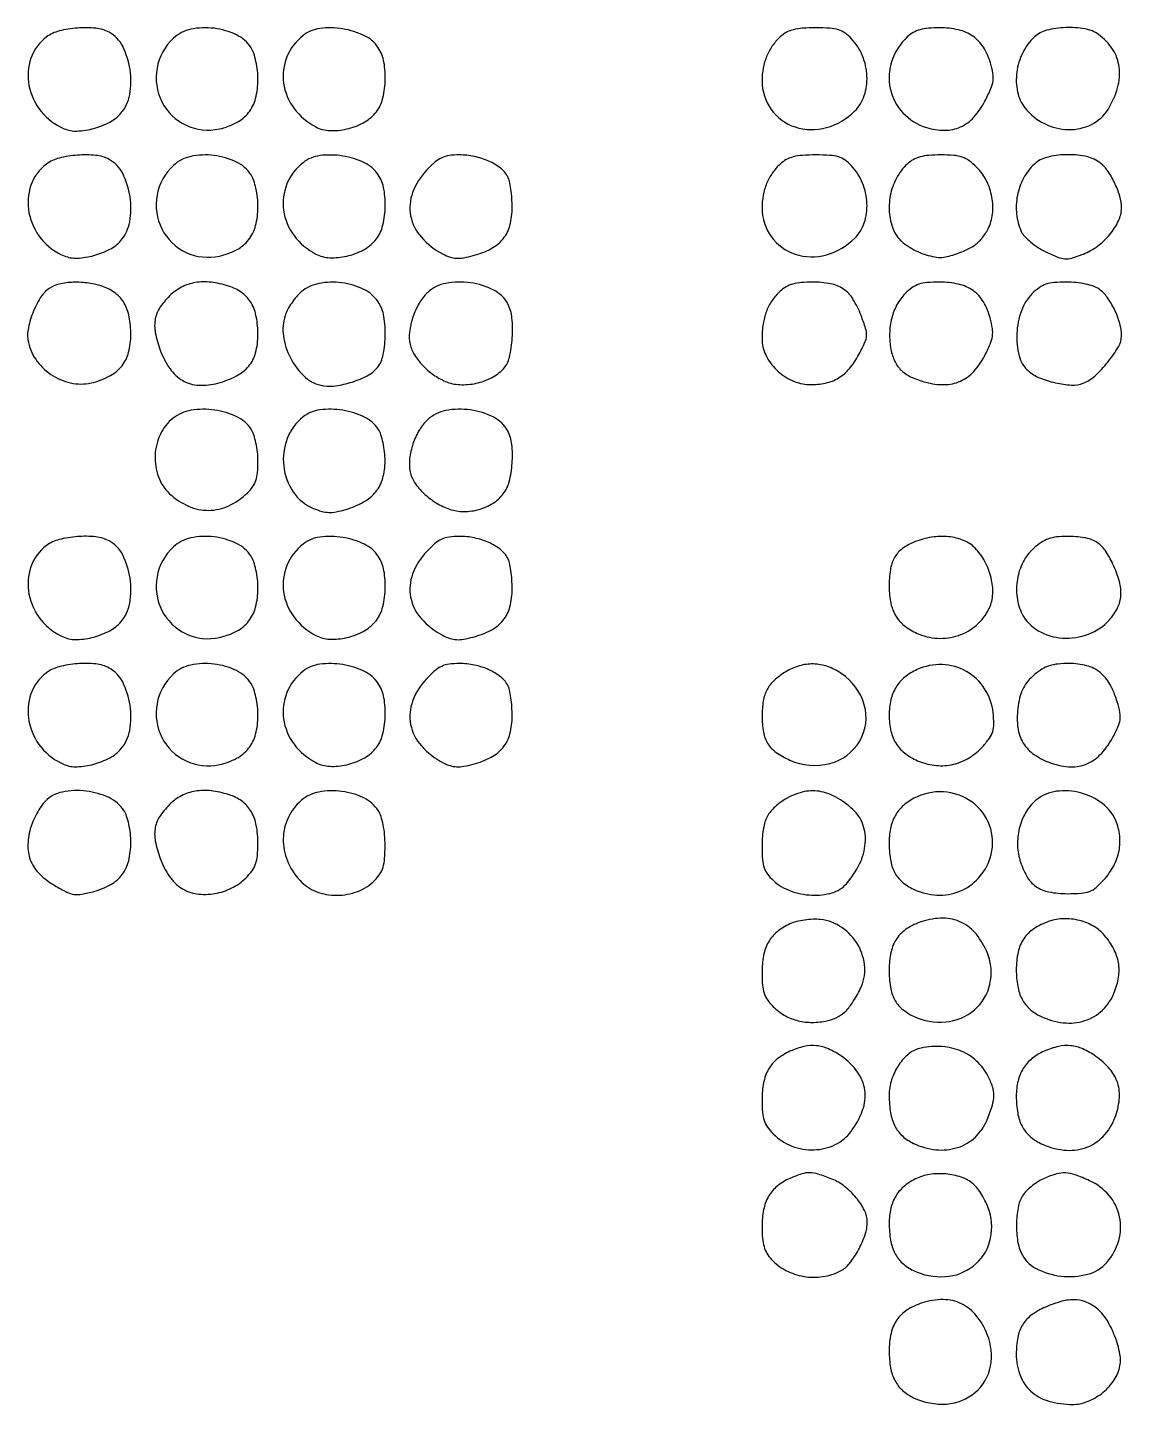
# Model space of a CAD drawing. Extents: x 21 to 1898, y 209 to 908.
# Drawn here: x 254.4 to 504, y 209 to 523.1 of the extents above; entities that cross this region are included whole.
import ezdxf

# ---------------------------------------------------------------- set-up
doc = ezdxf.new("R2010")
doc.units = 0

msp = doc.modelspace()

# ---------------------------------------------------------------- linework, layer by layer
for points in [[(258.77001, 520.89949, 0.149271), (255.220532, 516.065601, 0.132574), (254.761685, 509.826071, 0.124303), (257.535376, 503.896604, 0.123236), (262.799247, 499.971841, 0.110695), (265.768745, 499.446949, 0.055212), (269.559633, 500.042584, 0.054615), (273.204342, 501.478427, 0.093958), (275.75, 503.502583, 0.136884), (277.747744, 507.750659, 0.078257), (277.812307, 513.459215, 0.079712), (276.136814, 518.800358, 0.155316), (273.055391, 521.970356, 0.098421), (270.015662, 522.894649, 0.043477), (265.799378, 522.945575, 0.043477), (261.637842, 522.266631, 0.098428)], [(287.726909, 520.622712, 0.16175), (283.971331, 513.791506, 0.164315), (285.081883, 506.120647, 0.166928), (290.588048, 500.776197, 0.16652), (298.222173, 499.93553, 0.066124), (302.139804, 501.376203, 0.105303), (304.873067, 503.651808, 0.103949), (306.464156, 506.867043, 0.063177), (307, 511.090947, 0.026472), (306.887543, 513.213567, 0.025886), (306.551384, 515.328559, 0.027286), (306.050638, 517.181475, 0.065478), (305.434016, 518.46036, 0.136861), (302.094658, 521.381674, 0.081473), (296.98818, 522.872778, 0.081466), (291.672478, 522.654405, 0.136788)], [(317.289173, 521.227764, 0.130081), (313.605387, 516.369162, 0.133209), (312.850621, 510.370231, 0.126971), (315.240512, 504.593834, 0.11264), (320.219812, 500.386331, 0.109885), (323.38453, 499.550009, 0.066557), (327.258986, 499.913143, 0.065248), (330.992924, 501.304485, 0.093305), (333.75, 503.502583, 0.111368), (335.351987, 506.507175, 0.055637), (336.028523, 510.784813, 0.055317), (335.744733, 515.156628, 0.101521), (334.434016, 518.46036, 0.136686), (331.310277, 521.194947, 0.071961), (326.350734, 522.749279, 0.071853), (321.14434, 522.835579, 0.134929)], [(426.127301, 520.903972, 0.053625), (424.34769, 518.848638, 0.053978), (423.050419, 516.466216, 0.052387), (422.264676, 513.795114, 0.045385), (422, 510.88524, 0.155969), (424.083512, 504.368465, 0.160923), (429.538209, 500.367949, 0.147826), (436.687471, 500.223801, 0.128712), (443.171197, 504.017351, 0.117353), (445.328516, 507.522169, 0.091092), (445.93965, 511.973506, 0.086196), (444.924791, 516.57201, 0.089798), (442.425591, 520.485787, 0.049058), (440.941017, 521.801976, 0.082545), (439.454452, 522.543303, 0.059309), (437.481303, 522.901129, 0.015231), (434.23631, 523, 0.016532), (431.211342, 522.899955, 0.04674), (429.126932, 522.564571, 0.063758), (427.536164, 521.928667, 0.060673)], [(455.127301, 520.903972, 0.124483), (451.606006, 515.447325, 0.134733), (451.242854, 509.142438, 0.136942), (454.140727, 503.610057, 0.130309), (459.536345, 500.250227, 0.07335), (463.687436, 499.617139, 0.107968), (467.282234, 500.384081, 0.103991), (470.322952, 502.612945, 0.064234), (472.845425, 506.278499, 0.015797), (474.188342, 509.110061, 0.06637), (474.705131, 510.915996, 0.080051), (474.68193, 512.622759, 0.029444), (474.125681, 514.974851, 0.06768), (472.487411, 518.582648, 0.101103), (470.101634, 521.078132, 0.095967), (466.829364, 522.519863, 0.055972), (462.553703, 523, 0.020982), (459.951678, 522.890761, 0.047829), (458.01927, 522.54012, 0.0603), (456.482879, 521.898606, 0.058574)], [(484.127301, 520.903972, 0.091413), (481.46469, 517.31623, 0.08119), (480.115933, 512.863293, 0.084825), (480.282115, 508.393569, 0.115538), (481.981279, 504.750929, 0.109951), (486.403505, 501.136223, 0.112323), (491.906943, 499.774689, 0.120482), (497.160488, 500.954944, 0.14001), (500.934626, 504.394223, 0.068269), (503.117572, 509.318801, 0.10197), (503.481806, 513.998092, 0.112331), (501.981707, 518.116848, 0.096998), (498.783205, 521.439296, 0.110185), (495.634834, 522.739075, 0.052185), (491.230526, 523.037996, 0.052383), (486.927984, 522.426497, 0.126716)], [(258.77001, 491.89949, 0.149271), (255.220532, 487.065601, 0.132574), (254.761685, 480.826071, 0.124303), (257.535376, 474.896604, 0.123236), (262.799247, 470.971841, 0.110695), (265.768745, 470.446949, 0.055212), (269.559633, 471.042584, 0.054615), (273.204342, 472.478427, 0.093958), (275.75, 474.502583, 0.136884), (277.747744, 478.750659, 0.078257), (277.812307, 484.459215, 0.079712), (276.136814, 489.800358, 0.155316), (273.055391, 492.970356, 0.098421), (270.015662, 493.894649, 0.043477), (265.799378, 493.945575, 0.043477), (261.637842, 493.266631, 0.098428)], [(287.726909, 491.622712, 0.16175), (283.971331, 484.791506, 0.164315), (285.081883, 477.120647, 0.166928), (290.588048, 471.776197, 0.16652), (298.222173, 470.93553, 0.066124), (302.139804, 472.376203, 0.105303), (304.873067, 474.651808, 0.103949), (306.464156, 477.867043, 0.063177), (307, 482.090947, 0.026472), (306.887543, 484.213567, 0.025886), (306.551384, 486.328559, 0.027286), (306.050638, 488.181475, 0.065478), (305.434016, 489.46036, 0.136861), (302.094658, 492.381674, 0.081473), (296.98818, 493.872778, 0.081466), (291.672478, 493.654405, 0.136788)], [(317.289173, 492.227764, 0.130081), (313.605387, 487.369162, 0.133209), (312.850621, 481.370231, 0.126971), (315.240512, 475.593834, 0.11264), (320.219812, 471.386331, 0.109885), (323.38453, 470.550009, 0.066557), (327.258986, 470.913143, 0.065248), (330.992924, 472.304485, 0.093305), (333.75, 474.502583, 0.111368), (335.351987, 477.507175, 0.055637), (336.028523, 481.784813, 0.055317), (335.744733, 486.156628, 0.101521), (334.434016, 489.46036, 0.136686), (331.310277, 492.194947, 0.071961), (326.350734, 493.749279, 0.071853), (321.14434, 493.835579, 0.134929)], [(345.497219, 490.565728, 0.098818), (342.288178, 485.437414, 0.139863), (341.837716, 480.101359, 0.13561), (344.27989, 475.212508, 0.090418), (349.263998, 471.363482, 0.041873), (350.849781, 470.705043, 0.065622), (352.300791, 470.442803, 0.05567), (353.934099, 470.546626, 0.022085), (356.13131, 471.035358, 0.054785), (360.212027, 472.629837, 0.102768), (362.939366, 474.866047, 0.107113), (364.481592, 477.934009, 0.06318), (365, 482.020287, 0.018039), (364.924287, 484.11819, 0.018296), (364.697542, 486.195217, 0.018424), (364.368274, 487.982658, 0.068201), (363.970356, 489.055391, 0.105882), (362.331621, 490.991618, 0.059264), (359.672449, 492.582191, 0.053919), (356.398028, 493.641669, 0.051344), (352.917737, 494, 0.033625), (350.604285, 493.844243, 0.07489), (348.914284, 493.351036, 0.069559), (347.369383, 492.355678, 0.025861)], [(426.127301, 491.903972, 0.053625), (424.34769, 489.848638, 0.053978), (423.050419, 487.466216, 0.052387), (422.264676, 484.795114, 0.045385), (422, 481.88524, 0.155969), (424.083512, 475.368465, 0.160923), (429.538209, 471.367949, 0.147826), (436.687471, 471.223801, 0.128712), (443.171197, 475.017351, 0.117353), (445.328516, 478.522169, 0.091092), (445.93965, 482.973506, 0.086196), (444.924791, 487.57201, 0.089798), (442.425591, 491.485787, 0.049058), (440.941017, 492.801976, 0.082545), (439.454452, 493.543303, 0.059309), (437.481303, 493.901129, 0.015231), (434.23631, 494, 0.016532), (431.211342, 493.899955, 0.04674), (429.126932, 493.564571, 0.063758), (427.536164, 492.928667, 0.060673)], [(455.127301, 491.903972, 0.083048), (452.659865, 488.692063, 0.074614), (451.257448, 484.732406, 0.074243), (451.075114, 480.516883, 0.08081), (452.153791, 476.56181, 0.118359), (454.128102, 474.034403, 0.061779), (457.557543, 471.938269, 0.061637), (461.40903, 470.737962, 0.115076), (464.654342, 470.900867, 0.026184), (467.983957, 472.047503, 0.056436), (470.364607, 473.33807, 0.067101), (472.133839, 474.964984, 0.05406), (473.562226, 477.120332, 0.092397), (474.589724, 480.526476, 0.073079), (474.446403, 484.378455, 0.071263), (473.18457, 488.118725, 0.079602), (470.955518, 491.198328, 0.037325), (469.244401, 492.671411, 0.076791), (467.683004, 493.490026, 0.063433), (465.758976, 493.885875, 0.019055), (462.765485, 494, 0.019423), (460.033149, 493.89382, 0.047571), (458.053384, 493.548369, 0.061498), (456.500293, 492.908757, 0.059199)], [(484.127301, 491.903972, 0.083048), (481.659865, 488.692063, 0.074614), (480.257448, 484.732406, 0.074243), (480.075114, 480.516883, 0.08081), (481.153791, 476.56181, 0.080456), (481.901225, 475.44088, 0.030956), (483.261179, 474.147677, 0.029672), (484.938675, 472.901246, 0.032226), (486.707662, 471.899473, 0.015634), (489.46675, 470.668748, 0.082258), (491.078769, 470.301216, 0.087842), (492.674375, 470.485874, 0.019163), (495.303871, 471.382932, 0.070106), (498.513818, 473.166139, 0.057616), (501.352272, 475.875665, 0.060765), (503.338859, 478.960419, 0.113171), (504, 481.843998, 0.071026), (503.604047, 484.617329, 0.042245), (502.401239, 487.736321, 0.042562), (500.724104, 490.549633, 0.084483), (498.883127, 492.369307, 0.107641), (495.676941, 493.711864, 0.053457), (491.260717, 494.044979, 0.053779), (486.956061, 493.442834, 0.126567)], [(259.341842, 463.526882, 0.103277), (257.330669, 461.385104, 0.045603), (255.609097, 457.883898, 0.045606), (254.551818, 454.132363, 0.104262), (254.622652, 451.208303, 0.104298), (256.645379, 446.90995, 0.093967), (260.296041, 443.605036, 0.095097), (264.861971, 441.893059, 0.110066), (269.492227, 442.125465, 0.058007), (273.367045, 443.696912, 0.101668), (275.995086, 445.927644, 0.103911), (277.49534, 448.976607, 0.06263), (278, 452.989729, 0.045575), (277.629055, 457.050871, 0.083858), (276.495688, 460.160569, 0.097721), (274.552813, 462.413443, 0.08241), (271.784793, 463.925177, 0.048066), (268.423902, 464.745402, 0.043856), (264.861758, 464.943866, 0.046649), (261.638674, 464.538118, 0.098454)], [(287.16303, 462.152293, 0.05354), (284.727982, 459.333341, 0.104198), (283.581269, 456.604658, 0.095957), (283.584814, 453.49266, 0.040536), (284.718143, 449.452606, 0.063416), (286.940739, 445.195698, 0.111631), (289.855876, 442.530648, 0.118708), (293.499481, 441.475176, 0.077766), (297.864952, 441.955417, 0.051575), (302.103789, 443.589016, 0.102451), (304.901755, 445.829021, 0.109235), (306.471749, 448.890122, 0.064162), (307, 452.989729, 0.045575), (306.629055, 457.050871, 0.083858), (305.495688, 460.160569, 0.097721), (303.552813, 462.413443, 0.08241), (300.784793, 463.925177, 0.047394), (296.76671, 464.911497, 0.068963), (293.123172, 464.941685, 0.076902), (289.911196, 464.007883, 0.078896)], [(316.862018, 462.745033, 0.041387), (315.77592, 461.653649, 0.026328), (314.694064, 460.223424, 0.0264), (313.774602, 458.697043, 0.043655), (313.18615, 457.313433, 0.116297), (312.80122, 452.704019, 0.081172), (314.400268, 447.716009, 0.082834), (317.456887, 443.58922, 0.131269), (321.280482, 441.46574, 0.091515), (324.232109, 441.278405, 0.042123), (328.018237, 442.059042, 0.042123), (331.620181, 443.463257, 0.091467), (333.995934, 445.226011, 0.132877), (335.474056, 448.025334, 0.048253), (336.039426, 452.518174, 0.048233), (335.725609, 457.150361, 0.104378), (334.434016, 460.46036, 0.135824), (331.160107, 463.336208, 0.080541), (326.147235, 464.832268, 0.07995), (320.878667, 464.672748, 0.129535)], [(345.726909, 462.622712, 0.074668), (343.795993, 460.20702, 0.049933), (342.332595, 456.977754, 0.050697), (341.563018, 453.60594, 0.090416), (341.725324, 450.774203, 0.080399), (342.735172, 448.37264, 0.051153), (344.600168, 445.973184, 0.048632), (347.044736, 443.869144, 0.052758), (349.786565, 442.342423, 0.089525), (353.049301, 441.598834, 0.065199), (356.764728, 441.914332, 0.064927), (360.290292, 443.179729, 0.086842), (362.995934, 445.226011, 0.131888), (364.367864, 447.812034, 0.039993), (365.017459, 452.243286, 0.040595), (364.946176, 456.832879, 0.099002), (363.970356, 460.055391, 0.153989), (360.787654, 463.165247, 0.082294), (355.489226, 464.827646, 0.08122), (349.862896, 464.702287, 0.141699)], [(426.127301, 462.903972, 0.055102), (424.283709, 460.762027, 0.058746), (422.998633, 458.312954, 0.054271), (422.248834, 455.464987, 0.037267), (422, 452.131067, 0.112315), (422.856937, 448.364312, 0.088563), (425.307296, 444.961232, 0.08653), (428.845059, 442.554133, 0.099983), (432.813752, 441.643631, 0.056744), (436.499467, 441.965665, 0.08657), (439.48215, 443.133631, 0.08401), (441.954103, 445.273715, 0.050507), (444.114044, 448.508902, 0.015667), (445.462626, 451.255542, 0.092865), (445.841179, 452.803211, 0.090584), (445.638948, 454.399844, 0.014537), (444.599568, 457.378456, 0.046801), (442.752436, 461.122236, 0.105042), (440.577352, 463.405249, 0.104488), (437.654124, 464.613928, 0.045994), (433.466055, 465, 0.021683), (430.917702, 464.889436, 0.047908), (429.004936, 464.536505, 0.059768), (427.475404, 463.894156, 0.058324)], [(454.660651, 462.387924, 0.072985), (452.788262, 459.871462, 0.061132), (451.578047, 456.768402, 0.05758), (451.1055, 453.281954, 0.051327), (451.408267, 449.637288, 0.064153), (452.293025, 446.908861, 0.093493), (453.774875, 444.868538, 0.082574), (456.047366, 443.342264, 0.040344), (459.340761, 442.154936, 0.068315), (463.604478, 441.602055, 0.103123), (467.252337, 442.390963, 0.102676), (470.292045, 444.575484, 0.067253), (472.767382, 448.126846, 0.017555), (474.041994, 450.839167, 0.064599), (474.555922, 452.659387, 0.074264), (474.552243, 454.416572, 0.028178), (474.0476, 456.823228, 0.068672), (472.489299, 460.507296, 0.104707), (470.14113, 463.048469, 0.098729), (466.854939, 464.513543, 0.055697), (462.501505, 465, 0.020092), (459.667452, 464.88607, 0.060377), (457.773391, 464.500221, 0.073928), (456.245441, 463.725686, 0.042187)], [(483.660651, 462.387924, 0.110269), (481.173504, 458.471071, 0.074054), (480.125177, 453.252906, 0.077091), (480.651102, 448.187451, 0.147266), (482.769558, 444.730315, 0.08601), (485.277624, 443.168325, 0.040911), (488.918713, 442.0275, 0.04081), (492.619274, 441.504951, 0.1059), (495.266796, 441.911336, 0.096403), (497.902834, 443.54764, 0.036332), (500.876316, 446.736776, 0.035234), (503.304014, 450.229978, 0.135039), (504, 452.759963, 0.069683), (503.605332, 455.57808, 0.042802), (502.410372, 458.716207, 0.04321), (500.735527, 461.53737, 0.084617), (498.883127, 463.369307, 0.06658), (497.585601, 464.0416, 0.032546), (495.791649, 464.557492, 0.029398), (493.683768, 464.88938, 0.024352), (491.413857, 465, 0.020806), (488.637678, 464.884427, 0.06051), (486.760744, 464.495963, 0.073232), (485.237999, 463.720234, 0.042033)], [(287.669303, 433.954514, 0.116136), (284.742652, 430.283449, 0.099019), (283.54194, 425.469044, 0.099576), (284.287307, 420.586135, 0.118959), (286.858341, 416.719358, 0.082289), (291.159596, 413.882822, 0.10752), (295.76061, 412.928202, 0.107505), (300.342824, 413.971303, 0.08225), (304.589892, 416.890272, 0.049283), (305.784471, 418.291276, 0.071775), (306.510165, 419.740498, 0.058279), (306.885944, 421.552227, 0.022026), (307, 424.140143, 0.026919), (306.887055, 426.236458, 0.02578), (306.549402, 428.339438, 0.027068), (306.04813, 430.187479, 0.065354), (305.434016, 431.46036, 0.137529), (302.189482, 434.291228, 0.076294), (297.120607, 435.813676, 0.075457), (291.763061, 435.753988, 0.126861)], [(317.289173, 434.227764, 0.136606), (313.677943, 429.335814, 0.119474), (312.873358, 423.012119, 0.121883), (315.050416, 417.118341, 0.14567), (319.617737, 413.38636, 0.030105), (321.57, 412.705448, 0.060616), (323.178892, 412.455186, 0.05711), (324.861886, 412.591583, 0.024038), (327.068548, 413.138684, 0.054023), (331.117268, 414.845865, 0.096117), (333.87775, 417.164506, 0.102489), (335.461166, 420.23393, 0.068104), (336, 424.171547, 0.027211), (335.886743, 426.251078, 0.025709), (335.548116, 428.346414, 0.026925), (335.046502, 430.191359, 0.065276), (334.434016, 431.46036, 0.136686), (331.310277, 434.194947, 0.071961), (326.350734, 435.749279, 0.071853), (321.14434, 435.835579, 0.134929)], [(345.726909, 433.622712, 0.073166), (343.799934, 431.226661, 0.051581), (342.362569, 428.077369, 0.051844), (341.607122, 424.722793, 0.076849), (341.713849, 421.716571, 0.10328), (342.718882, 419.30397, 0.053087), (344.854052, 416.802796, 0.050272), (347.661413, 414.634568, 0.058926), (350.704239, 413.204037, 0.0799), (353.982932, 412.667206, 0.069738), (357.430158, 413.140414, 0.070699), (360.570466, 414.530882, 0.086787), (362.954514, 416.669303, 0.105918), (364.325804, 419.468906, 0.043508), (364.992224, 423.66627, 0.043526), (364.921485, 427.952622, 0.09728), (363.970356, 431.055391, 0.153989), (360.787654, 434.165247, 0.082294), (355.489226, 435.827646, 0.08122), (349.862896, 435.702287, 0.141699)], [(258.77001, 404.89949, 0.149271), (255.220532, 400.065601, 0.132574), (254.761685, 393.826071, 0.124303), (257.535376, 387.896604, 0.123236), (262.799247, 383.971841, 0.110695), (265.768745, 383.446949, 0.055212), (269.559633, 384.042584, 0.054615), (273.204342, 385.478427, 0.093958), (275.75, 387.502583, 0.136884), (277.747744, 391.750659, 0.078257), (277.812307, 397.459215, 0.079712), (276.136814, 402.800358, 0.155316), (273.055391, 405.970356, 0.098421), (270.015662, 406.894649, 0.043477), (265.799378, 406.945575, 0.043477), (261.637842, 406.266631, 0.098428)], [(287.726909, 404.622712, 0.16175), (283.971331, 397.791506, 0.164315), (285.081883, 390.120647, 0.166928), (290.588048, 384.776197, 0.16652), (298.222173, 383.93553, 0.066124), (302.139804, 385.376203, 0.105303), (304.873067, 387.651808, 0.103949), (306.464156, 390.867043, 0.063177), (307, 395.090947, 0.026472), (306.887543, 397.213567, 0.025886), (306.551384, 399.328559, 0.027286), (306.050638, 401.181475, 0.065478), (305.434016, 402.46036, 0.136861), (302.094658, 405.381674, 0.081473), (296.98818, 406.872778, 0.081466), (291.672478, 406.654405, 0.136788)], [(317.289173, 405.227764, 0.130081), (313.605387, 400.369162, 0.133209), (312.850621, 394.370231, 0.126971), (315.240512, 388.593834, 0.11264), (320.219812, 384.386331, 0.109885), (323.38453, 383.550009, 0.066557), (327.258986, 383.913143, 0.065248), (330.992924, 385.304485, 0.093305), (333.75, 387.502583, 0.111368), (335.351987, 390.507175, 0.055637), (336.028523, 394.784813, 0.055317), (335.744733, 399.156628, 0.101521), (334.434016, 402.46036, 0.136686), (331.310277, 405.194947, 0.071961), (326.350734, 406.749279, 0.071853), (321.14434, 406.835579, 0.134929)], [(345.497219, 403.565728, 0.098818), (342.288178, 398.437414, 0.139863), (341.837716, 393.101359, 0.13561), (344.27989, 388.212508, 0.090418), (349.263998, 384.363482, 0.041873), (350.849781, 383.705043, 0.065622), (352.300791, 383.442803, 0.05567), (353.934099, 383.546626, 0.022085), (356.13131, 384.035358, 0.054785), (360.212027, 385.629837, 0.102768), (362.939366, 387.866047, 0.107113), (364.481592, 390.934009, 0.06318), (365, 395.020287, 0.018039), (364.924287, 397.11819, 0.018296), (364.697542, 399.195217, 0.018424), (364.368274, 400.982658, 0.068201), (363.970356, 402.055391, 0.105882), (362.331621, 403.991618, 0.059264), (359.672449, 405.582191, 0.053919), (356.398028, 406.641669, 0.051344), (352.917737, 407, 0.033625), (350.604285, 406.844243, 0.07489), (348.914284, 406.351036, 0.069559), (347.369383, 405.355678, 0.025861)], [(456.328737, 405.542239, 0.065774), (453.787214, 404.013024, 0.102522), (452.159464, 402.05458, 0.086459), (451.276423, 399.359495, 0.03605), (451, 395.530558, 0.051999), (451.401957, 391.675934, 0.088887), (452.6138, 388.686348, 0.093736), (454.733132, 386.408423, 0.063564), (457.838619, 384.681249, 0.093153), (462.632867, 383.735127, 0.096028), (467.388584, 384.612304, 0.09841), (471.382181, 387.172386, 0.103329), (474.010704, 391.025842, 0.099298), (474.650846, 394.271157, 0.066293), (474.137254, 398.035774, 0.063768), (472.611985, 401.690726, 0.075312), (470.2786, 404.617606, 0.102346), (467.610577, 406.229356, 0.068422), (464.104593, 406.950339, 0.062285), (460.191656, 406.722253, 0.056979)], [(483.917461, 404.217559, 0.092867), (481.566518, 401.165661, 0.075359), (480.262049, 397.239083, 0.07461), (480.172815, 393.063579, 0.087642), (481.350208, 389.289665, 0.144361), (485.020227, 385.459058, 0.113858), (490.542873, 383.791018, 0.108141), (496.47564, 384.680759, 0.119523), (501.25, 387.962689, 0.06725), (503.109527, 390.702114, 0.09987), (503.861052, 393.493667, 0.085059), (503.522425, 396.682035, 0.037689), (502.063052, 400.669318, 0.047138), (500.253849, 403.826139, 0.103576), (498.226917, 405.713517, 0.097532), (495.530375, 406.694453, 0.03863), (491.581518, 407, 0.028779), (489.172696, 406.86124, 0.058359), (487.327758, 406.426012, 0.061012), (485.685798, 405.591691, 0.034317)], [(258.77001, 375.89949, 0.149271), (255.220532, 371.065601, 0.132574), (254.761685, 364.826071, 0.124303), (257.535376, 358.896604, 0.123236), (262.799247, 354.971841, 0.110695), (265.768745, 354.446949, 0.055212), (269.559633, 355.042584, 0.054615), (273.204342, 356.478427, 0.093958), (275.75, 358.502583, 0.136884), (277.747744, 362.750659, 0.078257), (277.812307, 368.459215, 0.079712), (276.136814, 373.800358, 0.155316), (273.055391, 376.970356, 0.098421), (270.015662, 377.894649, 0.043477), (265.799378, 377.945575, 0.043477), (261.637842, 377.266631, 0.098428)], [(287.726909, 375.622712, 0.16175), (283.971331, 368.791506, 0.164315), (285.081883, 361.120647, 0.166928), (290.588048, 355.776197, 0.16652), (298.222173, 354.93553, 0.066124), (302.139804, 356.376203, 0.105303), (304.873067, 358.651808, 0.103949), (306.464156, 361.867043, 0.063177), (307, 366.090947, 0.026472), (306.887543, 368.213567, 0.025886), (306.551384, 370.328559, 0.027286), (306.050638, 372.181475, 0.065478), (305.434016, 373.46036, 0.136861), (302.094658, 376.381674, 0.081473), (296.98818, 377.872778, 0.081466), (291.672478, 377.654405, 0.136788)], [(317.289173, 376.227764, 0.130081), (313.605387, 371.369162, 0.133209), (312.850621, 365.370231, 0.126971), (315.240512, 359.593834, 0.11264), (320.219812, 355.386331, 0.109885), (323.38453, 354.550009, 0.066557), (327.258986, 354.913143, 0.065248), (330.992924, 356.304485, 0.093305), (333.75, 358.502583, 0.111368), (335.351987, 361.507175, 0.055637), (336.028523, 365.784813, 0.055317), (335.744733, 370.156628, 0.101521), (334.434016, 373.46036, 0.136686), (331.310277, 376.194947, 0.071961), (326.350734, 377.749279, 0.071853), (321.14434, 377.835579, 0.134929)], [(345.497219, 374.565728, 0.098818), (342.288178, 369.437414, 0.139863), (341.837716, 364.101359, 0.13561), (344.27989, 359.212508, 0.090418), (349.263998, 355.363482, 0.041873), (350.849781, 354.705043, 0.065622), (352.300791, 354.442803, 0.05567), (353.934099, 354.546626, 0.022085), (356.13131, 355.035358, 0.054785), (360.212027, 356.629837, 0.102768), (362.939366, 358.866047, 0.107113), (364.481592, 361.934009, 0.06318), (365, 366.020287, 0.018039), (364.924287, 368.11819, 0.018296), (364.697542, 370.195217, 0.018424), (364.368274, 371.982658, 0.068201), (363.970356, 373.055391, 0.105882), (362.331621, 374.991618, 0.059264), (359.672449, 376.582191, 0.053919), (356.398028, 377.641669, 0.051344), (352.917737, 378, 0.033625), (350.604285, 377.844243, 0.07489), (348.914284, 377.351036, 0.069559), (347.369383, 376.355678, 0.025861)], [(427.313822, 376.049773, 0.048311), (424.74981, 374.124362, 0.086154), (423.140607, 372.043486, 0.081828), (422.277489, 369.465643, 0.03997), (422, 366, 0.043243), (422.320524, 362.300815, 0.098224), (423.327575, 359.694222, 0.100741), (425.234077, 357.709529, 0.047088), (428.357782, 355.959885, 0.167287), (437.44208, 355.186145, 0.199733), (444.280686, 360.286428, 0.207809), (445.326435, 368.547282, 0.175246), (440.087548, 375.719985, 0.063369), (436.945475, 377.301947, 0.078673), (433.731269, 377.896254, 0.07901), (430.501539, 377.467829, 0.064585)], [(457.378302, 376.615321, 0.064688), (454.562079, 374.8744, 0.084356), (452.56846, 372.599569, 0.081625), (451.395216, 369.732381, 0.05644), (451, 366.24231, 0.055678), (451.413087, 362.544227, 0.089078), (452.647638, 359.625631, 0.091556), (454.790961, 357.372658, 0.061859), (457.904073, 355.655059, 0.074036), (461.786333, 354.73455, 0.079729), (465.666291, 355.022649, 0.079406), (469.274051, 356.512886, 0.072628), (472.363905, 359.09017, 0.027446), (473.897113, 361.00284, 0.08083), (474.642579, 362.509242, 0.078201), (474.884908, 364.202635, 0.024579), (474.723031, 366.764901, 0.115376), (472.769365, 372.253314, 0.121236), (468.610435, 376.188725, 0.121169), (463.098202, 377.745981, 0.115168)], [(484.131591, 375.457273, 0.041811), (482.67387, 374.006297, 0.055995), (481.633335, 372.45984, 0.05224), (480.913752, 370.637182, 0.030704), (480.424176, 368.342937, 0.059242), (480.286308, 363.824739, 0.103053), (481.366142, 360.248244, 0.107871), (483.738343, 357.507893, 0.069503), (487.431784, 355.472902, 0.07038), (491.903217, 354.452887, 0.111047), (495.784869, 354.989754, 0.109777), (499.093625, 357.144821, 0.067662), (501.878947, 360.888189, 0.017928), (503.186265, 363.469988, 0.073376), (503.681066, 365.150261, 0.08209), (503.641451, 366.806089, 0.025847), (503.05219, 369.220143, 0.052345), (501.36409, 373.261329, 0.098762), (499.104296, 375.959699, 0.104927), (496.084124, 377.484924, 0.064731), (492.12218, 378, 0.024369), (489.519733, 377.873088, 0.052706), (487.559236, 377.47002, 0.059103), (485.869706, 376.703022, 0.038841)], [(258.524043, 346.614952, 0.047138), (257.532762, 345.416802, 0.024776), (256.525709, 343.7648, 0.024417), (255.653754, 341.955469, 0.034319), (255.070421, 340.261525, 0.064506), (254.525057, 336.222119, 0.103688), (255.217209, 332.829792, 0.100615), (257.236036, 329.931829, 0.057986), (260.644818, 327.362263, 0.016628), (263.390041, 325.873796, 0.078828), (265.089877, 325.336307, 0.084771), (266.813577, 325.37116, 0.020912), (269.578365, 326.021941, 0.059335), (273.439355, 327.615903, 0.103814), (276.036363, 329.87964, 0.103487), (277.509064, 333.001947, 0.058689), (278, 337.170042, 0.027197), (277.886757, 339.250377, 0.025712), (277.548178, 341.346079, 0.026932), (277.04658, 343.191173, 0.06528), (276.434016, 344.46036, 0.139286), (273.04084, 347.400373, 0.079529), (267.787431, 348.902205, 0.080201), (262.375883, 348.683823, 0.147303)], [(287.16303, 346.152293, 0.053449), (284.730631, 343.337437, 0.103874), (283.582067, 340.612003, 0.096088), (283.581307, 337.51053, 0.041066), (284.705843, 333.500831, 0.060544), (286.814008, 329.416152, 0.101703), (289.573117, 326.73703, 0.108422), (293.03043, 325.467245, 0.075983), (297.192812, 325.532575, 0.039003), (299.122166, 326.015646, 0.035362), (301.019988, 326.804637, 0.035934), (302.755114, 327.836552, 0.044287), (304.198328, 329.044482, 0.036941), (305.653035, 330.731635, 0.074499), (306.475977, 332.278296, 0.063863), (306.880407, 334.150929, 0.02129), (307, 336.95826, 0.045225), (306.630133, 341.039061, 0.0839), (305.498706, 344.156174, 0.098011), (303.5565, 346.411276, 0.082431), (300.784793, 347.925177, 0.047394), (296.76671, 348.911497, 0.068963), (293.123172, 348.941685, 0.076902), (289.911196, 348.007883, 0.078896)], [(316.862018, 346.745033, 0.107697), (313.881989, 342.83418, 0.105928), (312.776311, 338.014232, 0.101158), (313.729295, 332.983201, 0.089885), (316.598618, 328.48809, 0.114717), (320.272917, 326.001499, 0.092372), (324.975765, 325.134558, 0.090795), (329.747045, 326.017671, 0.105713), (333.611728, 328.520819, 0.050389), (334.822034, 330.003174, 0.073339), (335.536022, 331.529284, 0.055371), (335.89536, 333.497849, 0.017482), (336, 336.489729, 0.021803), (335.893309, 338.935228, 0.026706), (335.572781, 341.199921, 0.029541), (335.077666, 343.114469, 0.067079), (334.434016, 344.46036, 0.135824), (331.160107, 347.336208, 0.080541), (326.147235, 348.832268, 0.07995), (320.878667, 348.672748, 0.129535)], [(427.313822, 347.049773, 0.050716), (424.674762, 345.048131, 0.093185), (423.08099, 342.883764, 0.081175), (422.254047, 340.080854, 0.031234), (422, 336.017993, 0.020182), (422.111761, 333.250239, 0.062666), (422.492944, 331.425032, 0.078212), (423.258254, 329.980355, 0.045061), (424.579015, 328.514352, 0.099488), (428.461032, 326.139148, 0.076673), (433.340305, 325.161674, 0.081298), (437.999887, 325.712049, 0.143808), (441.242123, 327.769558, 0.066508), (444.252004, 332.295702, 0.0918), (445.555102, 336.986984, 0.107236), (445.011772, 341.283121, 0.123798), (442.73469, 344.715106, 0.055948), (438.850562, 347.52854, 0.091464), (435.019349, 348.852294, 0.099084), (431.190038, 348.671153, 0.075835)], [(457.378302, 347.615321, 0.06444), (454.572908, 345.883006, 0.08351), (452.577229, 343.618032, 0.081365), (451.398169, 340.776125, 0.057789), (451, 337.342593, 0.035371), (451.288485, 333.269733, 0.083604), (452.208656, 330.379701, 0.098912), (453.905691, 328.247539, 0.064664), (456.556187, 326.540361, 0.097077), (461.906629, 325.176915, 0.110957), (467.106982, 326.043059, 0.113159), (471.362594, 329.026326, 0.104188), (474.049674, 333.650512, 0.151404), (474.170995, 340.297864, 0.148896), (470.51728, 345.900304, 0.143604), (464.238944, 348.644188, 0.138691)], [(484.658927, 346.946352, 0.089476), (482.338828, 344.331829, 0.069255), (480.821575, 340.831736, 0.067101), (480.285387, 336.935238, 0.073593), (480.833077, 333.162802, 0.054863), (482.393405, 329.479596, 0.111897), (484.484141, 327.158323, 0.106879), (487.440537, 325.902145, 0.047245), (491.687017, 325.5, 0.01768), (494.870689, 325.612608, 0.074187), (496.734499, 326.027072, 0.088026), (498.233727, 326.93089, 0.030877), (500.02842, 328.705777, 0.059621), (502.237672, 331.86599, 0.073831), (503.445907, 335.242762, 0.076746), (503.595502, 338.717367, 0.071525), (502.703991, 342.166023, 0.133479), (499.669186, 346.066913, 0.096618), (494.690235, 348.481861, 0.096947), (489.184182, 348.843975, 0.135546)], [(428.378302, 318.615321, 0.065006), (425.450206, 316.802676, 0.09252), (423.478786, 314.472274, 0.084202), (422.364408, 311.415827, 0.045435), (422, 307.413857, 0.020766), (422.114882, 304.648972, 0.059791), (422.50023, 302.772039, 0.072826), (423.266118, 301.254257, 0.043195), (424.572925, 299.699802, 0.064857), (427.022065, 297.815186, 0.064322), (429.878985, 296.614481, 0.061707), (433.05449, 296.147076, 0.05213), (436.440886, 296.422932, 0.060473), (438.888283, 297.196778, 0.079503), (440.83741, 298.489762, 0.063818), (442.575419, 300.557613, 0.025648), (444.414247, 303.767706, 0.133775), (445.429264, 308.700289, 0.114789), (443.901471, 313.790226, 0.112266), (440.242955, 317.766699, 0.123588), (435.348293, 319.595072, 0.037382), (433.645135, 319.657837, 0.025445), (431.713135, 319.485875, 0.025697), (429.853052, 319.126149, 0.045548)], [(458.5, 319.15032, 0.063398), (455.06485, 317.528909, 0.101742), (452.747797, 315.280272, 0.096757), (451.433813, 312.212539, 0.052992), (451, 308.130841, 0.037243), (451.294049, 304.188621, 0.08376), (452.223093, 301.347454, 0.097332), (453.92358, 299.2326, 0.064203), (456.556187, 297.540361, 0.134554), (463.905633, 296.236634, 0.154563), (470.451332, 298.99359, 0.163031), (473.992063, 304.870509, 0.151041), (473.422768, 311.901417, 0.073462), (470.895517, 316.24185, 0.111628), (467.500166, 318.956943, 0.113805), (463.317949, 319.916604, 0.078486)], [(487.5, 319.199369, 0.059545), (484.025165, 317.497877, 0.100772), (481.718678, 315.238159, 0.097008), (480.425611, 312.191362, 0.052035), (480, 308.112794, 0.043622), (480.327101, 304.370708, 0.077295), (481.324558, 301.445889, 0.087941), (483.049932, 299.215314, 0.073613), (485.539687, 297.548192, 0.082202), (490.730247, 296.06107, 0.106627), (495.643678, 296.541434, 0.114536), (499.67004, 298.94394, 0.10643), (502.356682, 302.933416, 0.05651), (503.329205, 306.478963, 0.080909), (503.307546, 309.732881, 0.07965), (502.250373, 312.848877, 0.052999), (500.141437, 315.985397, 0.088082), (497.662356, 318.061826, 0.068246), (494.393184, 319.387509, 0.06716), (490.832267, 319.798279, 0.079447)], [(428.378302, 289.563079, 0.066889), (425.459143, 287.79703, 0.093647), (423.485255, 285.483713, 0.084621), (422.365939, 282.424937, 0.045521), (422, 278.413857, 0.020766), (422.114882, 275.648972, 0.059791), (422.50023, 273.772039, 0.072826), (423.266118, 272.254257, 0.043195), (424.572925, 270.699802, 0.104413), (428.814451, 267.937068, 0.100976), (433.863164, 267.080895, 0.104657), (438.697698, 268.27342, 0.120729), (442.349644, 271.291738, 0.073135), (444.937954, 276.100192, 0.119756), (445.440579, 280.675476, 0.125295), (443.79083, 284.826991, 0.084511), (440.129776, 288.410065, 0.045447), (437.144656, 290.100182, 0.081818), (434.433998, 290.824399, 0.081826), (431.634442, 290.640811, 0.045463)], [(458.284134, 290.29874, 0.121964), (455.584203, 289.047654, 0.07564), (453.207791, 286.461465, 0.070487), (451.563769, 283.07037, 0.077826), (451, 279.470328, 0.040137), (451.317831, 275.51734, 0.077386), (452.299053, 272.505297, 0.090485), (454.018761, 270.242515, 0.074483), (456.539687, 268.548192, 0.084207), (461.67668, 267.098535, 0.104269), (466.610902, 267.597389, 0.111883), (470.670897, 269.983768, 0.109424), (473.345109, 273.904492, 0.01917), (474.54229, 277.26455, 0.071651), (474.900572, 279.472294, 0.087088), (474.587925, 281.461284, 0.036916), (473.524244, 283.953117, 0.086088), (470.958781, 287.334823, 0.08911), (467.432288, 289.606623, 0.083129), (463.122114, 290.609767, 0.063582)], [(486.378302, 289.563079, 0.066357), (483.579427, 287.873849, 0.084732), (481.581976, 285.624709, 0.081912), (480.39919, 282.777111, 0.057619), (480, 279.324547, 0.041507), (480.321551, 275.457778, 0.077378), (481.309211, 272.481231, 0.089474), (483.031169, 270.231574, 0.074124), (485.539687, 268.548192, 0.082133), (490.855876, 267.024293, 0.11224), (495.791925, 267.560853, 0.119009), (499.807233, 270.127328, 0.100425), (502.51374, 274.396807, 0.065968), (503.503876, 278.56795, 0.101165), (503.13312, 282.251083, 0.100868), (501.345022, 285.500772, 0.065268), (498.153895, 288.393351, 0.045113), (495.155224, 290.093778, 0.08185), (492.439503, 290.823044, 0.082054), (489.638016, 290.641449, 0.045538)], [(428.378302, 260.563079, 0.066861), (425.465611, 258.801167, 0.093165), (423.490444, 256.491357, 0.084524), (422.367794, 253.444432, 0.046126), (422, 249.466055, 0.021683), (422.110564, 246.917702, 0.047908), (422.463495, 245.004936, 0.059768), (423.105844, 243.475404, 0.058324), (424.096028, 242.127301, 0.085231), (427.441422, 239.580311, 0.07862), (431.538879, 238.205374, 0.078243), (435.878711, 238.159079, 0.083128), (439.925709, 239.461582, 0.107852), (441.961359, 241.148959, 0.041649), (443.983693, 244.232002, 0.041688), (445.507462, 247.70014, 0.08285), (446, 250.652202, 0.118211), (445.380266, 253.236887, 0.054814), (443.476102, 256.142147, 0.052768), (440.834404, 258.732912, 0.07253), (437.960562, 260.399103, 0.016602), (434.819153, 261.536596, 0.074412), (432.89481, 261.858332, 0.083273), (431.066842, 261.583832, 0.023825)], [(457.378302, 260.615321, 0.064484), (454.570939, 258.881448, 0.083664), (452.575635, 256.6147, 0.081414), (451.397635, 253.768243, 0.057543), (451, 250.324547, 0.041507), (451.321551, 246.457778, 0.077378), (452.309211, 243.481231, 0.089474), (454.031169, 241.231574, 0.074124), (456.539687, 239.548192, 0.1264), (463.755755, 238.148432, 0.151477), (470.204219, 240.579605, 0.159712), (473.923888, 246.101036, 0.142755), (473.871878, 253.033296, 0.032344), (473.260054, 254.679874, 0.024219), (472.385475, 256.406485, 0.024694), (471.398628, 257.957472, 0.050184), (470.450684, 259.04633, 0.098107), (467.863375, 260.663404, 0.060966), (464.375393, 261.521528, 0.059238), (460.656764, 261.525671, 0.076966)], [(486.378302, 260.563079, 0.036478), (485.063861, 259.873039, 0.025816), (483.69529, 258.920653, 0.026187), (482.476141, 257.868618, 0.048906), (481.628302, 256.879715, 0.101033), (480.516543, 254.319189, 0.042876), (480.056992, 250.588025, 0.042564), (480.244704, 246.698856, 0.073688), (481.138557, 243.595245, 0.16628), (484.501694, 240.035965, 0.093408), (490.250649, 238.270791, 0.091769), (496.342575, 238.706466, 0.152672), (500.672431, 241.405567, 0.107797), (503.371404, 246.398089, 0.122828), (503.568764, 251.817216, 0.124024), (501.202777, 256.655551, 0.111224), (496.740926, 260.030992, 0.019579), (493.424023, 261.382662, 0.074263), (491.23556, 261.825273, 0.085037), (489.169343, 261.57956, 0.030627)], [(458.5, 232.15032, 0.063422), (455.062628, 230.527655, 0.101909), (452.746026, 228.277522, 0.096786), (451.433158, 225.205438, 0.052772), (451, 221.112794, 0.043622), (451.327101, 217.370708, 0.077295), (452.324558, 214.445889, 0.087941), (454.049932, 212.215314, 0.073613), (456.539687, 210.548192, 0.127796), (464.115187, 209.10029, 0.162072), (470.674769, 211.771464, 0.170833), (474.103138, 217.699502, 0.142591), (473.392517, 224.977024, 0.07456), (470.879902, 229.270742, 0.111362), (467.486332, 231.963115, 0.113014), (463.304588, 232.914952, 0.078437)], [(486.242574, 231.023605, 0.057679), (483.30792, 229.259188, 0.095183), (481.396654, 227.099474, 0.088903), (480.342265, 224.275237, 0.045023), (480, 220.481953, 0.089298), (480.869328, 215.653183, 0.121391), (483.351797, 212.007742, 0.113025), (487.39924, 209.763627, 0.070406), (492.795374, 209, 0.093521), (496.202376, 209.642873, 0.072383), (499.491315, 211.515147, 0.072406), (502.109241, 214.24644, 0.093709), (503.562019, 217.391079, 0.108718), (503.65343, 220.507966, 0.045735), (502.493747, 224.561134, 0.04557), (500.574493, 228.423657, 0.088239), (498.28654, 230.989248, 0.077225), (495.796868, 232.389632, 0.089078), (493.120503, 232.878142, 0.072792), (490.024716, 232.43406, 0.034587)]]:
    msp.add_lwpolyline(points, format="xyb", close=True)

doc.saveas('drawing.dxf')
